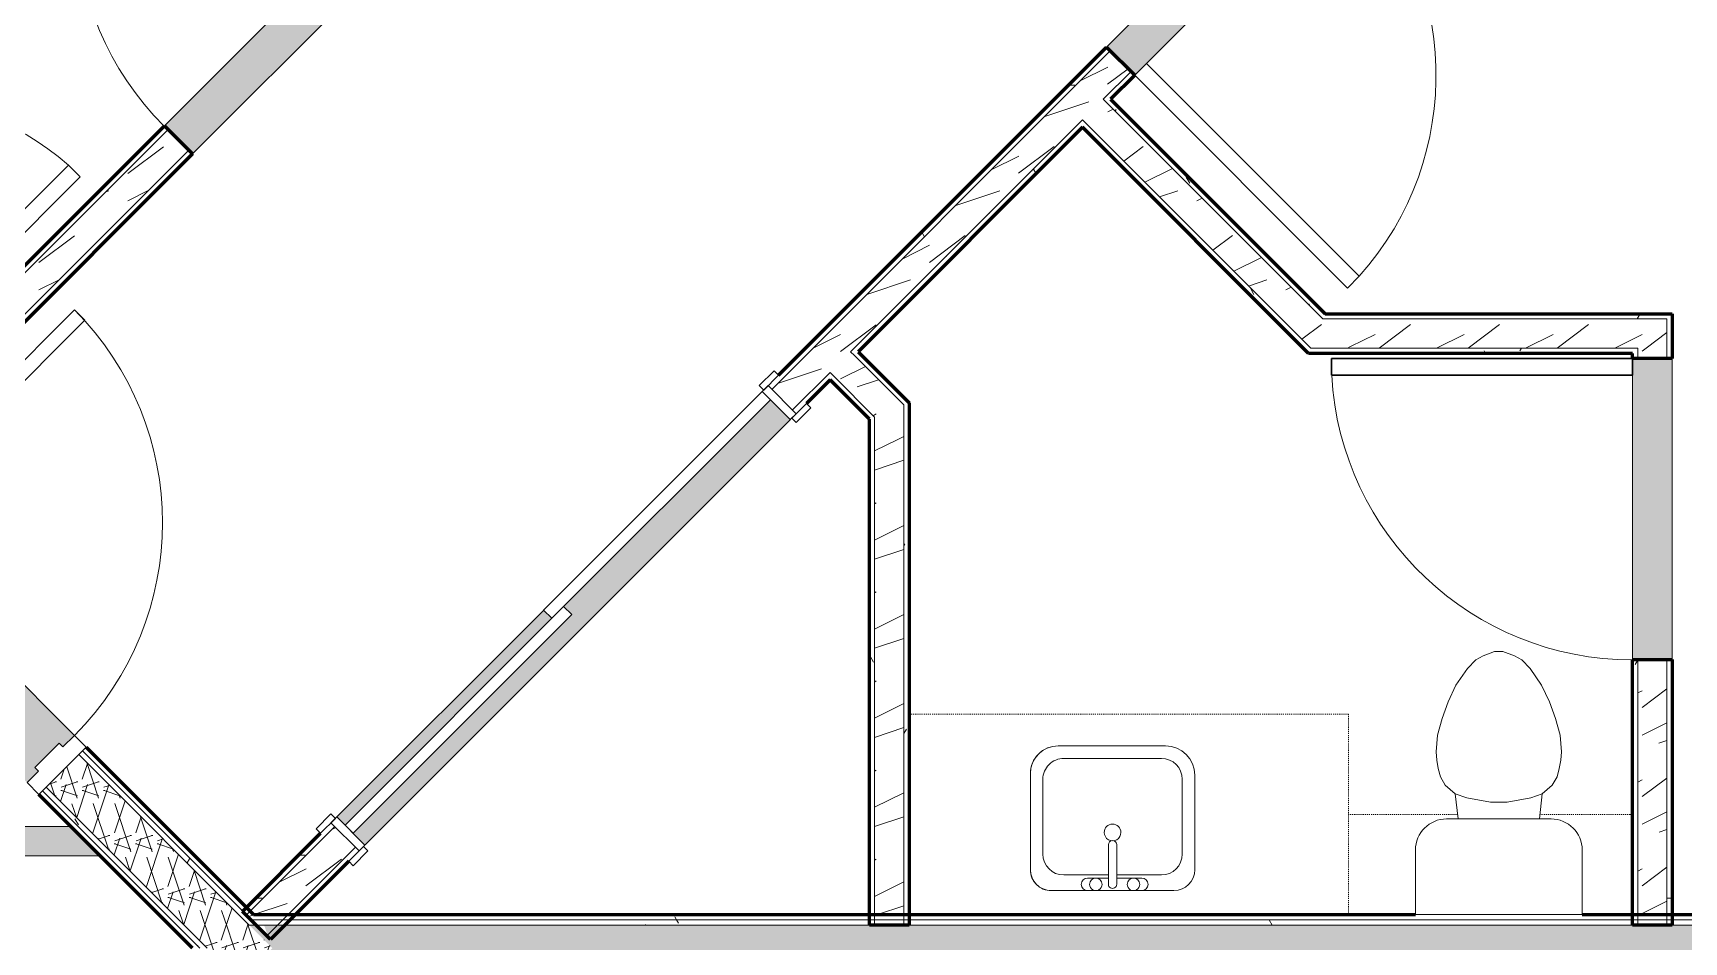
# Model space of a CAD drawing. Header units: inches. Extents: x -4169 to -1846, y 9706 to 12377.
# Drawn here: x -2463.7 to -2266.1, y 11683.7 to 11792.5 of the extents above; entities that cross this region are included whole.
import ezdxf

# ---------------------------------------------------------------- set-up
doc = ezdxf.new("R2010")
doc.units = ezdxf.units.IN
doc.header["$MEASUREMENT"] = 0
doc.linetypes.add('Dash', pattern=[0.25, 0.125, -0.125])
for name, color, linetype, lineweight in [('0-1', 7, 'Continuous', 5), ('0-2', 7, 'Continuous', 18), ('A-DOOR', 31, 'Continuous', 18), ('A-DOOR-1', 250, 'Continuous', 9), ('A-DOOR-2', 90, 'Continuous', 30), ('A-DOOR-6', 31, 'Continuous', 30), ('A-DOOR-7', 31, 'Continuous', 9), ('A-DOOR-FRAM', 31, 'Continuous', 30), ('A-DOOR-FRAM-1', 90, 'Continuous', 30), ('A-WALL', 113, 'Continuous', 18), ('A-WALL-1', 8, 'Continuous', 5), ('A-WALL-3', 50, 'Continuous', 60), ('A-WALL-4', 7, 'Continuous', 18), ('A-WALL-PATT-1', 250, 'Continuous', 9), ('A-WALL-PATT-2', 253, 'Continuous', 9), ('A-WALL-PATT-4', 111, 'Continuous', 9), ('I-WALL', 2, 'Continuous', 18), ('I-WALL-2', 2, 'Continuous', 5), ('I-WALL-3', 2, 'Continuous', 60), ('P-SANR-FIXT-2', 250, 'Continuous', 9), ('Q-CASE-HDLN-1', 250, 'Dash', 9), ('S-BEAM', 12, 'Continuous', 9)]:
    doc.layers.add(name, color=color, linetype=linetype, lineweight=lineweight)
pattern_1 = [(0, (0, 0), (20.48, 5.12), [0.845, -14.515, 0.845, -14.515, -81.92]), (0, (0, 0), (20.48, 5.12), [-30.72, 0.845, -29.875, 0.845, -14.515, -35.84]), (0, (0, 0), (20.48, 5.12), [-76.8, 0.845, -9.395, 0.845, -24.755]), (120, (7.68, 2.56), (-14.67405, 15.1762003), [0.845, -14.515, 0.845, -14.515, -81.92]), (120, (7.68, 2.56), (-14.67405, 15.1762003), [-30.72, 0.845, -29.875, 0.845, -14.515, -35.84]), (120, (7.68, 2.56), (-14.67405, 15.1762003), [-76.8, 0.845, -9.395, 0.845, -24.755]), (240, (10.24, 12.8), (-5.80595, -20.2962003), [0.845, -14.515, 0.845, -14.515, -81.92]), (240, (10.24, 12.8), (-5.80595, -20.2962003), [-30.72, 0.845, -29.875, 0.845, -14.515, -35.84]), (240, (10.24, 12.8), (-5.80595, -20.2962003), [-76.8, 0.845, -9.395, 0.845, -24.755])]
pattern_2 = [(216.87, (4.265, 10.662), (31.9871619, 21.32545714), [5.331, -47.981]), (206.565, (10.662, 7.464), (-10.662476, -10.6620098), [11.921, -11.921]), (198.435, (10.662, 2.132), (-21.32449365, -10.6625869), [6.744, -26.974])]
pattern_3 = [(161.57, (0.32, 0.32), (-2.560496185, -0.000537386), [0, -18.214, 2.022, 0]), (18.43, (-0.32, 0.32), (-2.560496185, 0.000537386), [0, -18.214, 2.022, 0]), (108.43, (0.32, 0.32), (1.27922091, -6.400876726), [6.07, -14.166]), (71.57, (-0.32, 0.32), (1.27922091, 6.400876726), [6.07, -14.166])]

# ---------------------------------------------------------------- blocks, each defined once
blk = doc.blocks.new('Single-Flush - 36_ x 84_-1372839-ENLARGED RCP - 2ND FLOOR PLAN')
at = {"layer": 'A-DOOR-1'}
blk.add_arc((18, 2.37), 36.07, 93.1789, 180, dxfattribs=at)
at = {"layer": 'A-DOOR-2'}
for p, q in [((16, 2.37), (16, 38.39)), ((18, 38.39), (16, 38.39)), ((18, 2.37), (18, 38.39)), ((18, 2.37), (16, 2.37))]:
    blk.add_line(p, q, dxfattribs=at)
blk = doc.blocks.new('Single-Flush - 32_ x 84_-1372862-ENLARGED RCP - 2ND FLOOR PLAN')
at = {"layer": 'A-DOOR-1'}
blk.add_arc((16, 2.37), 32.07, 93.5759, 180, dxfattribs=at)
at = {"layer": 'A-DOOR-2'}
for p, q in [((14, 2.37), (14, 34.38)), ((16, 34.38), (14, 34.38)), ((16, 2.37), (16, 34.38)), ((16, 2.37), (14, 2.37))]:
    blk.add_line(p, q, dxfattribs=at)
blk = doc.blocks.new('FOLDING_SLIDING CLOSET - 72_ x 80_-1372885-ENLARGED RCP - 2ND FLOOR PLAN')
at = {"layer": 'A-DOOR-1'}
for p, q in [((-38.75, 3.25), (-36.25, 3.25)), ((-38.75, 2.5), (-38.75, 3.25)), ((-36.25, 2.5), (-38.75, 2.5)), ((-36.25, 3.25), (-36.25, 2.5)), ((36.25, 3.25), (38.75, 3.25)), ((36.25, 2.5), (36.25, 3.25)), ((38.75, 2.5), (36.25, 2.5)), ((38.75, 3.25), (38.75, 2.5)), ((-38.75, -2.25), (-36.25, -2.25)), ((-38.75, -3), (-38.75, -2.25)), ((-36.25, -3), (-38.75, -3)), ((-36.25, -2.25), (-36.25, -3)), ((36.25, -2.25), (38.75, -2.25)), ((36.25, -3), (36.25, -2.25)), ((38.75, -3), (36.25, -3)), ((38.75, -2.25), (38.75, -3))]:
    blk.add_line(p, q, dxfattribs=at)
at = {"layer": 'A-DOOR-2'}
for p, q in [((-1, 0.5), (36, 0.5)), ((-1, -0.875), (-1, 0.5)), ((36, 0.5), (36, -0.875)), ((-36, -0.875), (1, -0.875)), ((-36, -2.25), (-36, -0.875)), ((36, -0.875), (-1, -0.875)), ((1, -0.875), (1, -2.25)), ((1, -2.25), (-36, -2.25))]:
    blk.add_line(p, q, dxfattribs=at)
at = {"layer": 'A-DOOR-FRAM-1'}
for p, q in [((-37, 2.5), (-36, 2.5)), ((-37, -2.25), (-37, 2.5)), ((-36, 2.5), (-36, -2.25)), ((36, 2.5), (37, 2.5)), ((36, -2.25), (36, 2.5)), ((37, 2.5), (37, -2.25)), ((-36, -2.25), (-37, -2.25)), ((37, -2.25), (36, -2.25))]:
    blk.add_line(p, q, dxfattribs=at)
blk = doc.blocks.new('M_Sink Vanity-Square - 500 x 440mm-1352614-ENLARGED RCP - 2ND FLOOR PLAN')
at = {"layer": 'P-SANR-FIXT-2'}
for p, q in [((7.96, 7.09), (-6.72, 7.09)), ((7.96, 7.09), (-6.72, 7.09)), ((3.62, 7.09), (-2.88, 7.09)), ((0.12, 6.33), (0.12, 1.59)), ((1.12, 6.33), (1.12, 1.59)), ((-9.22, 4.59), (-9.22, -6.73)), ((-9.22, 4.59), (-9.22, -6.73)), ((0.12, 5.22), (-5.22, 5.22)), ((-2.88, 5.59), (0.12, 5.59)), ((1.12, 5.59), (3.62, 5.59)), ((6.46, 5.22), (1.12, 5.22)), ((10.46, -6.91), (10.46, 4.59)), ((10.46, -6.91), (10.46, 4.59)), ((-7.72, 2.72), (-7.72, -6.23)), ((8.96, -6.23), (8.96, 2.72)), ((-5.22, -8.73), (6.46, -8.73)), ((-5.72, -10.23), (7.14, -10.23)), ((-5.72, -10.23), (7.14, -10.23))]:
    blk.add_line(p, q, dxfattribs=at)
for centre, radius, start, end in [((-6.72, 4.59), 2.5, 90, 180), ((-6.72, 4.59), 2.5, 90, 180), ((-2.88, 6.34), 0.75, 90, 270), ((-1.88, 6.34), 0.75, 360, 180), ((-1.88, 6.34), 0.75, 180, 0), ((0.62, 6.33), 0.5, 360, 180), ((2.62, 6.34), 0.75, 360, 180), ((2.62, 6.34), 0.75, 180, 360), ((3.62, 6.34), 0.75, 270, 90), ((7.96, 4.59), 2.5, 0, 90), ((7.96, 4.59), 2.5, 360, 90), ((-5.22, 2.72), 2.5, 90, 180), ((6.46, 2.72), 2.5, 0, 90), ((0.62, 0.13), 1, 360, 180), ((0.62, 0.13), 1, 180, 0), ((0.62, 1.59), 0.5, 180, 0), ((-5.72, -6.73), 3.5, 180, 270), ((-5.72, -6.73), 3.5, 180, 270), ((-5.22, -6.23), 2.5, 180, 270), ((6.46, -6.23), 2.5, 270, 0), ((7.14, -6.91), 3.32, 270, 360), ((7.14, -6.91), 3.32, 270, 0)]:
    blk.add_arc(centre, radius, start, end, dxfattribs=at)
blk = doc.blocks.new('OD_CW_Countertop - OD_CW_Countertop-2399878-ENLARGED RCP - 2ND FLOOR PLAN')
at = {"layer": 'Q-CASE-HDLN-1'}
for p, q in [((0.74, 0), (53.33, 0)), ((53.33, 0), (53.33, -24))]:
    blk.add_line(p, q, dxfattribs=at)
blk = doc.blocks.new('Toilet-Domestic-3D - Toilet-Domestic-3D-1372870-ENLARGED RCP - 2ND FLOOR PLAN')
at = {"layer": 'P-SANR-FIXT-2'}
for p, q in [((-1.87, 11.5), (-0.5, 12)), ((-0.5, 12), (0.5, 12)), ((0.5, 12), (1.87, 11.5)), ((-5.13, 8), (-3.74, 10)), ((-3.74, 10), (-2.74, 11)), ((-2.74, 11), (-1.87, 11.5)), ((1.87, 11.5), (2.74, 11)), ((2.74, 11), (3.74, 10)), ((3.74, 10), (5.13, 8)), ((-6.06, 6), (-5.13, 8)), ((5.13, 8), (6.06, 6)), ((-6.79, 4), (-6.06, 6)), ((6.06, 6), (6.79, 4)), ((-7.33, 1.99), (-6.79, 4)), ((6.79, 4), (7.33, 1.99)), ((-7.5, 0), (-7.33, 1.99)), ((7.33, 1.99), (7.5, 0)), ((-7.41, -1), (-7.5, 0)), ((-7.24, -2), (-7.41, -1)), ((7.41, -1), (7.24, -2)), ((7.5, 0), (7.41, -1)), ((-6.97, -3), (-7.24, -2)), ((-6.4, -4), (-6.97, -3)), ((6.97, -3), (6.4, -4)), ((7.24, -2), (6.97, -3)), ((-5.21, -5), (-6.4, -4)), ((-3.84, -5.5), (-5.21, -5)), ((-4.86, -8.02), (-5.21, -5)), ((-1, -6), (-3.84, -5.5)), ((3.84, -5.5), (1, -6)), ((5.21, -5), (3.84, -5.5)), ((4.86, -8.02), (5.21, -5)), ((6.4, -4), (5.21, -5)), ((1, -6), (-1, -6)), ((6.25, -8.02), (-6.25, -8.02)), ((-9.98, -11.75), (-9.98, -19.48)), ((9.98, -19.48), (9.98, -11.75)), ((-9.98, -19.48), (9.98, -19.48))]:
    blk.add_line(p, q, dxfattribs=at)
for centre, start, end in [((-6.25, -11.75), 90, 180), ((6.25, -11.75), 0, 90)]:
    blk.add_arc(centre, 3.73, start, end, dxfattribs=at)
blk = doc.blocks.new('OD_CW_Upper Cabinet - OD_CW_Upper Cabinet-V77-ENLARGED RCP - 2ND FLOOR PLAN')
at = {"layer": 'Q-CASE-HDLN-1'}
for p, q in [((34.74, 12), (34.74, 24)), ((0.74, 12), (11.81, 12)), ((21.66, 12), (34.74, 12))]:
    blk.add_line(p, q, dxfattribs=at)
blk = doc.blocks.new('CTR - 1st Phase - Unit Layouts_rvt-1-ENLARGED RCP - 2ND FLOOR PLAN')
at = {"layer": 'A-WALL-1'}
for points in [[(-2331.83, 11787.46), (-2306.38, 11812.91), (-2309.73, 11816.27), (-2335.19, 11790.82), (-2332.27, 11787.9)], [(-2444.6, 11778.05), (-2419.15, 11803.51), (-2422.51, 11806.87), (-2447.96, 11781.41), (-2445.05, 11778.5)], [(-2268.12, 11717.54), (-2267.5, 11717.54), (-2267.5, 11753.54), (-2272.25, 11753.54), (-2272.25, 11717.54), (-2271.62, 11717.54)]]:
    blk.add_hatch(color=256, dxfattribs=at).paths.add_polyline_path(points, flags=0)
h = blk.add_hatch(color=256, dxfattribs=at)
h.paths.add_polyline_path([(-2423.96, 11695.33), (-2373.05, 11746.24), (-2375.44, 11748.62), (-2400.19, 11723.87), (-2399.21, 11722.9), (-2425.38, 11696.74), (-2424.67, 11696.03)], flags=0)
h.paths.add_polyline_path([(-2426.35, 11697.71), (-2401.6, 11722.46), (-2402.57, 11723.43), (-2427.32, 11698.68), (-2426.61, 11697.98)], flags=0)
at = {"layer": 'A-WALL-PATT-1'}
h = blk.add_hatch(dxfattribs=at)
h.set_pattern_fill('FP_1', color=256, style=0, pattern_type=2)
h.set_pattern_definition(pattern_1)
h.paths.add_polyline_path([(-2438.19, 11686.93), (-2427.59, 11697.53), (-2428.03, 11697.98), (-2438.64, 11687.37), (-2438.27, 11687)], flags=0)
h.paths.add_polyline_path([(-2375.26, 11749.86), (-2334.75, 11790.37), (-2335.19, 11790.82), (-2375.7, 11750.3)], flags=0)
h.paths.add_polyline_path([(-2309.29, 11815.83), (-2267.79, 11857.33), (-2268.68, 11857.33), (-2309.73, 11816.27)], flags=0)
h = blk.add_hatch(dxfattribs=at)
h.set_pattern_fill('FP_1', color=256, style=0, pattern_type=2)
h.set_pattern_definition(pattern_1)
h.paths.add_polyline_path([(-2435.51, 11684.25), (-2435.62, 11684.55), (-2435.72, 11684.45)], flags=0)
h.paths.add_polyline_path([(-2433.18, 11686.99), (-2432.3, 11686.99), (-2424.67, 11694.62), (-2425.11, 11695.06), (-2428.03, 11692.14)], flags=0)
h.paths.add_polyline_path([(-2372.34, 11746.94), (-2367.86, 11751.43), (-2368.3, 11751.87), (-2372.79, 11747.39)], flags=0)
h.paths.add_polyline_path([(-2365.38, 11753.9), (-2337.63, 11781.66), (-2338.07, 11782.1), (-2365.83, 11754.35)], flags=0)
h.paths.add_polyline_path([(-2335.15, 11784.13), (-2331.83, 11787.46), (-2332.27, 11787.9), (-2335.6, 11784.58)], flags=0)
h.paths.add_polyline_path([(-2306.38, 11812.91), (-2303.86, 11815.43), (-2304.74, 11815.43), (-2306.82, 11813.35)], flags=0)
h.paths.add_polyline_path([(-2300.36, 11818.93), (-2266.08, 11853.2), (-2266.97, 11853.2), (-2301.24, 11818.93)], flags=0)
h = blk.add_hatch(dxfattribs=at)
h.set_pattern_fill('FP_1', color=256, style=0, pattern_type=2)
h.set_pattern_definition(pattern_1)
h.paths.add_polyline_path([(-2489.4, 11739.09), (-2481.18, 11747.32), (-2481.62, 11747.76), (-2489.84, 11739.54)], flags=0)
h.paths.add_polyline_path([(-2478.7, 11749.79), (-2447.52, 11780.97), (-2447.96, 11781.41), (-2479.14, 11750.23)], flags=0)
h.paths.add_polyline_path([(-2422.07, 11806.43), (-2421.62, 11806.87), (-2422.07, 11807.31), (-2422.51, 11806.87)], flags=0)
h = blk.add_hatch(dxfattribs=at)
h.set_pattern_fill('FP_1', color=256, style=0, pattern_type=2)
h.set_pattern_definition(pattern_1)
h.paths.add_polyline_path([(-2486.48, 11736.18), (-2444.6, 11778.05), (-2445.05, 11778.5), (-2486.92, 11736.62)], flags=0)
h.paths.add_polyline_path([(-2419.15, 11803.51), (-2418.71, 11803.95), (-2419.15, 11804.39), (-2419.59, 11803.95)], flags=0)
h = blk.add_hatch(dxfattribs=at)
h.set_pattern_fill('FP_1', color=256, style=0, pattern_type=2)
h.set_pattern_definition(pattern_1)
h.paths.add_polyline_path([(-2308.42, 11758.29), (-2334.71, 11784.58), (-2335.15, 11784.13), (-2309.31, 11758.29), (-2309.05, 11758.29)], flags=0)
h = blk.add_hatch(dxfattribs=at)
h.set_pattern_fill('FP_1', color=256, style=0, pattern_type=2)
h.set_pattern_definition(pattern_1)
h.paths.add_polyline_path([(-2310.76, 11754.16), (-2310.13, 11754.16), (-2337.63, 11781.66), (-2338.07, 11781.22), (-2311.02, 11754.16)], flags=0)
h = blk.add_hatch(dxfattribs=at)
h.set_pattern_fill('FP_1', color=256, style=0, pattern_type=2)
h.set_pattern_definition(pattern_1)
h.paths.add_polyline_path([(-2267.5, 11758.29), (-2267.5, 11758.91), (-2309.05, 11758.91), (-2308.42, 11758.29), (-2268.12, 11758.29)], flags=0)
h = blk.add_hatch(dxfattribs=at)
h.set_pattern_fill('FP_1', color=256, style=0, pattern_type=2)
h.set_pattern_definition(pattern_1)
h.paths.add_polyline_path([(-2268.12, 11686.99), (-2267.5, 11686.99), (-2267.5, 11717.54), (-2268.12, 11717.54), (-2268.12, 11717.04)], flags=0)
h.paths.add_polyline_path([(-2268.12, 11753.54), (-2267.5, 11753.54), (-2267.5, 11758.29), (-2268.12, 11758.29), (-2268.12, 11754.16)], flags=0)
h = blk.add_hatch(dxfattribs=at)
h.set_pattern_fill('FP_1', color=256, style=0, pattern_type=2)
h.set_pattern_definition(pattern_1)
h.paths.add_polyline_path([(-2309.31, 11754.16), (-2271.62, 11754.16), (-2271.62, 11754.79), (-2310.76, 11754.79), (-2310.13, 11754.16)], flags=0)
h = blk.add_hatch(dxfattribs=at)
h.set_pattern_fill('FP_1', color=256, style=0, pattern_type=2)
h.set_pattern_definition(pattern_1)
h.paths.add_polyline_path([(-2272.25, 11686.99), (-2271.62, 11686.99), (-2271.62, 11717.54), (-2272.25, 11717.54), (-2272.25, 11690.33)], flags=0)
h.paths.add_polyline_path([(-2272.25, 11753.54), (-2271.62, 11753.54), (-2271.62, 11754.16), (-2272.25, 11754.16)], flags=0)
h = blk.add_hatch(dxfattribs=at)
h.set_pattern_fill('FP_1', color=256, style=0, pattern_type=2)
h.set_pattern_definition(pattern_1)
h.paths.add_polyline_path([(-2359.46, 11686.99), (-2358.84, 11686.99), (-2358.84, 11747.36), (-2359.46, 11747.99), (-2359.46, 11689.86)], flags=0)
h = blk.add_hatch(dxfattribs=at)
h.set_pattern_fill('FP_1', color=256, style=0, pattern_type=2)
h.set_pattern_definition(pattern_1)
h.paths.add_polyline_path([(-2362.96, 11686.99), (-2362.96, 11745.65), (-2363.59, 11746.28), (-2363.59, 11686.99)], flags=0)
at = {"layer": 'A-WALL-PATT-2'}
h = blk.add_hatch(dxfattribs=at)
h.set_pattern_fill('FP_2', color=256, style=0, pattern_type=2)
h.set_pattern_definition(pattern_2)
h.paths.add_polyline_path([(-2435.72, 11684.45), (-2435.62, 11684.55), (-2436.04, 11685.74), (-2437.29, 11686.99), (-2433.18, 11686.99), (-2425.11, 11695.06), (-2427.59, 11697.53), (-2438.19, 11686.93), (-2436.04, 11684.78)], flags=0)
h.paths.add_polyline_path([(-2372.79, 11747.39), (-2332.27, 11787.9), (-2334.75, 11790.37), (-2375.26, 11749.86), (-2372.87, 11747.47)], flags=0)
h.paths.add_polyline_path([(-2306.82, 11813.35), (-2266.34, 11853.83), (-2271.29, 11853.83), (-2309.29, 11815.83), (-2308.89, 11815.43)], flags=0)
h = blk.add_hatch(dxfattribs=at)
h.set_pattern_fill('FP_2', color=256, style=0, pattern_type=2)
h.set_pattern_definition(pattern_2)
h.paths.add_polyline_path([(-2486.92, 11736.62), (-2445.05, 11778.5), (-2447.52, 11780.97), (-2489.4, 11739.09), (-2487.46, 11737.15)], flags=0)
h.paths.add_polyline_path([(-2419.59, 11803.95), (-2418.71, 11804.84), (-2421.18, 11807.31), (-2422.07, 11806.43), (-2420.03, 11804.39)], flags=0)
h = blk.add_hatch(dxfattribs=at)
h.set_pattern_fill('FP_2', color=256, style=0, pattern_type=2)
h.set_pattern_definition(pattern_2)
h.paths.add_polyline_path([(-2310.76, 11754.79), (-2305.81, 11754.79), (-2335.6, 11784.58), (-2338.07, 11782.1), (-2313.23, 11757.26)], flags=0)
h = blk.add_hatch(dxfattribs=at)
h.set_pattern_fill('FP_2', color=256, style=0, pattern_type=2)
h.set_pattern_definition(pattern_2)
h.paths.add_polyline_path([(-2268.12, 11754.79), (-2268.12, 11758.29), (-2309.31, 11758.29), (-2305.81, 11754.79), (-2271.62, 11754.79)], flags=0)
h = blk.add_hatch(dxfattribs=at)
h.set_pattern_fill('FP_2', color=256, style=0, pattern_type=2)
h.set_pattern_definition(pattern_2)
h.paths.add_polyline_path([(-2359.46, 11743.04), (-2359.46, 11747.99), (-2365.83, 11754.35), (-2368.3, 11751.87), (-2362.08, 11745.65)], flags=0)
h = blk.add_hatch(dxfattribs=at)
h.set_pattern_fill('FP_2', color=256, style=0, pattern_type=2)
h.set_pattern_definition(pattern_2)
h.paths.add_polyline_path([(-2271.62, 11686.99), (-2268.12, 11686.99), (-2268.12, 11717.54), (-2271.62, 11717.54), (-2271.62, 11717.04)], flags=0)
h.paths.add_polyline_path([(-2268.34, 11753.54), (-2268.12, 11753.54), (-2268.12, 11754.79), (-2271.62, 11754.79), (-2271.62, 11753.54)], flags=0)
h = blk.add_hatch(dxfattribs=at)
h.set_pattern_fill('FP_2', color=256, style=0, pattern_type=2)
h.set_pattern_definition(pattern_2)
h.paths.add_polyline_path([(-2362.96, 11686.99), (-2359.46, 11686.99), (-2359.46, 11743.04), (-2362.96, 11746.54), (-2362.96, 11689.86)], flags=0)
at = {"layer": 'A-WALL-3'}
for p, q in [((-2374.47, 11751.54), (-2335.19, 11790.82)), ((-2335.19, 11790.82), (-2331.83, 11787.46)), ((-2331.83, 11787.46), (-2334.71, 11784.58)), ((-2334.71, 11784.58), (-2309.05, 11758.91)), ((-2478.7, 11750.68), (-2447.96, 11781.41)), ((-2447.96, 11781.41), (-2444.6, 11778.05)), ((-2338.07, 11781.22), (-2364.94, 11754.35)), ((-2311.02, 11754.16), (-2338.07, 11781.22)), ((-2444.6, 11778.05), (-2486.48, 11736.18)), ((-2309.05, 11758.91), (-2267.5, 11758.91)), ((-2267.5, 11758.91), (-2267.5, 11758.29)), ((-2267.5, 11758.29), (-2267.5, 11754.16)), ((-2364.94, 11754.35), (-2358.84, 11748.24)), ((-2310.13, 11754.16), (-2311.02, 11754.16)), ((-2304.3, 11754.16), (-2310.13, 11754.16)), ((-2272.25, 11754.16), (-2304.3, 11754.16)), ((-2272.25, 11753.54), (-2272.25, 11754.16)), ((-2267.5, 11753.54), (-2272.25, 11753.54)), ((-2267.5, 11754.16), (-2267.5, 11753.54)), ((-2368.3, 11750.99), (-2371.11, 11748.18)), ((-2363.59, 11746.28), (-2368.3, 11750.99)), ((-2358.84, 11748.24), (-2358.84, 11747.36)), ((-2358.84, 11747.36), (-2358.84, 11741.53)), ((-2363.59, 11685.74), (-2363.59, 11746.28)), ((-2358.84, 11741.53), (-2358.84, 11685.74)), ((-2272.25, 11685.74), (-2272.25, 11717.54)), ((-2272.25, 11717.54), (-2267.5, 11717.54)), ((-2267.5, 11717.54), (-2267.5, 11685.74)), ((-2438.64, 11687.37), (-2429.27, 11696.74)), ((-2425.91, 11693.38), (-2435.28, 11684.01)), ((-2435.28, 11684.01), (-2438.64, 11687.37)), ((-2358.84, 11685.74), (-2363.59, 11685.74)), ((-2267.5, 11685.74), (-2272.25, 11685.74))]:
    blk.add_line(p, q, dxfattribs=at)
at = {"layer": 'A-WALL-4'}
for p, q in [((-2309.73, 11816.27), (-2335.19, 11790.82)), ((-2331.83, 11787.46), (-2306.38, 11812.91)), ((-2422.51, 11806.87), (-2447.96, 11781.41)), ((-2444.6, 11778.05), (-2419.15, 11803.51)), ((-2375.26, 11749.86), (-2334.75, 11790.37)), ((-2335.6, 11784.58), (-2332.27, 11787.9)), ((-2335.15, 11784.13), (-2335.6, 11784.58)), ((-2335.15, 11784.13), (-2309.31, 11758.29)), ((-2365.83, 11754.35), (-2338.07, 11782.1)), ((-2337.63, 11781.66), (-2338.07, 11782.1)), ((-2447.52, 11780.97), (-2478.7, 11749.79)), ((-2337.63, 11781.66), (-2310.76, 11754.79)), ((-2445.05, 11778.5), (-2486.92, 11736.62)), ((-2309.31, 11758.29), (-2308.42, 11758.29)), ((-2308.42, 11758.29), (-2268.12, 11758.29)), ((-2268.12, 11754.79), (-2268.12, 11758.29)), ((-2365.38, 11753.9), (-2365.83, 11754.35)), ((-2310.76, 11754.79), (-2305.81, 11754.79)), ((-2305.81, 11754.79), (-2304.92, 11754.79)), ((-2304.92, 11754.79), (-2271.62, 11754.79)), ((-2271.62, 11754.16), (-2271.62, 11754.79)), ((-2268.12, 11754.16), (-2268.12, 11754.79)), ((-2359.46, 11747.99), (-2365.38, 11753.9)), ((-2272.25, 11753.54), (-2272.25, 11717.54)), ((-2271.62, 11753.54), (-2271.62, 11754.16)), ((-2268.12, 11753.54), (-2268.12, 11754.16)), ((-2267.5, 11717.54), (-2267.5, 11753.54)), ((-2372.79, 11747.39), (-2368.3, 11751.87)), ((-2367.86, 11751.43), (-2368.3, 11751.87)), ((-2362.96, 11746.54), (-2367.86, 11751.43)), ((-2362.96, 11745.65), (-2362.96, 11746.54)), ((-2359.46, 11743.04), (-2359.46, 11747.99)), ((-2423.96, 11695.33), (-2373.05, 11746.24)), ((-2362.96, 11685.74), (-2362.96, 11745.65)), ((-2359.46, 11742.15), (-2359.46, 11743.04)), ((-2359.46, 11685.74), (-2359.46, 11742.15)), ((-2402.57, 11723.43), (-2427.32, 11698.68)), ((-2271.62, 11685.74), (-2271.62, 11717.54)), ((-2268.12, 11685.74), (-2268.12, 11717.54)), ((-2438.19, 11686.93), (-2427.59, 11697.53)), ((-2435.72, 11684.45), (-2425.11, 11695.06))]:
    blk.add_line(p, q, dxfattribs=at)
at = {"layer": '0-2'}
for name, p, rotation in [('Single-Flush - 36_ x 84_-1372839-ENLARGED RCP - 2ND FLOOR PLAN', (-2433.56, 11792.46), 44.99999999999945), ('Single-Flush - 36_ x 84_-1372839-ENLARGED RCP - 2ND FLOOR PLAN', (-2320.78, 11801.86), 225.0000000000983), ('Single-Flush - 32_ x 84_-1372862-ENLARGED RCP - 2ND FLOOR PLAN', (-2493.68, 11762.29), 314.9999999999677), ('Single-Flush - 36_ x 84_-1372839-ENLARGED RCP - 2ND FLOOR PLAN', (-2269.87, 11735.54), 90.00000000008126), ('FOLDING_SLIDING CLOSET - 72_ x 80_-1372885-ENLARGED RCP - 2ND FLOOR PLAN', (-2400.28, 11722.55), 225.0000000000983), ('M_Sink Vanity-Square - 500 x 440mm-1352614-ENLARGED RCP - 2ND FLOOR PLAN', (-2333.86, 11696.96), 180), ('OD_CW_Upper Cabinet - OD_CW_Upper Cabinet-V77-ENLARGED RCP - 2ND FLOOR PLAN', (-2271.51, 11710.99), 180)]:
    blk.add_blockref(name, p, dxfattribs=dict(at, rotation=rotation))
for name, p in [('Toilet-Domestic-3D - Toilet-Domestic-3D-1372870-ENLARGED RCP - 2ND FLOOR PLAN', (-2288.25, 11706.47)), ('OD_CW_Countertop - OD_CW_Countertop-2399878-ENLARGED RCP - 2ND FLOOR PLAN', (-2359.58, 11710.99))]:
    blk.add_blockref(name, p, dxfattribs=at)
blk = doc.blocks.new('Dimension Lumber - LVL - 3_5X5_5-V169-ENLARGED RCP - 2ND FLOOR PLAN')
at = {"layer": 'S-BEAM'}
blk.add_hatch(color=256, dxfattribs=at).paths.add_polyline_path([(90.71, 1.75), (-89.81, 1.75), (-86.31, -1.75), (90.71, -1.75), (90.71, -1.15)], flags=0)
for p, q in [((-89.81, 1.75), (90.71, 1.75)), ((90.71, -1.75), (90.71, 1.75)), ((-86.31, -1.75), (90.71, -1.75))]:
    blk.add_line(p, q, dxfattribs=at)
blk = doc.blocks.new('HOLLOW METAL - UNIT DOOR-2125824-ENLARGED RCP - 2ND FLOOR PLAN')
at = {"layer": 'A-DOOR-6'}
for p, q in [((16.25, -4.25), (18, -4.25)), ((16.25, -40.25), (16.25, -4.25)), ((18, -4.25), (18, -40.25)), ((18, -40.25), (16.25, -40.25))]:
    blk.add_line(p, q, dxfattribs=at)
at = {"layer": 'A-DOOR-7'}
blk.add_arc((18, -4.25), 36, 180, 270, dxfattribs=at)
at = {"layer": 'A-DOOR-FRAM'}
for p, q in [((-20, 3.75), (-18, 3.75)), ((-20, -4.25), (-20, 3.75)), ((-18, 3.75), (-18, 1.8125)), ((18, 3.75), (20, 3.75)), ((18, 1.8125), (18, 3.75)), ((20, 3.75), (20, -4.25)), ((-18, 1.8125), (-17.375, 1.8125)), ((-17.375, 1.8125), (-17.375, -2.3125)), ((17.375, 1.8125), (18, 1.8125)), ((17.375, -2.3125), (17.375, 1.8125)), ((-18, -2.3125), (-18, -4.25)), ((-17.375, -2.3125), (-18, -2.3125)), ((18, -2.3125), (17.375, -2.3125)), ((18, -4.25), (18, -2.3125)), ((-18, -4.25), (-20, -4.25)), ((20, -4.25), (18, -4.25))]:
    blk.add_line(p, q, dxfattribs=at)

msp = doc.modelspace()

# ---------------------------------------------------------------- hatches: boundary and pattern name
at = {"layer": 'A-WALL-PATT-4'}
h = msp.add_hatch(dxfattribs=at)
h.set_pattern_fill('FP_1', color=256, style=0, pattern_type=2)
h.set_pattern_definition(pattern_1)
h.paths.add_polyline_path([(-2437.81, 11685.74), (-2437, 11685.74), (-2438.64, 11687.37), (-2438.6, 11687.41), (-2457.78, 11706.59), (-2458.22, 11706.15), (-2438.19, 11686.12)], flags=0)
h.paths.add_polyline_path([(-2486.5, 11734.43), (-2486.06, 11734.87), (-2492.25, 11741.06), (-2492.69, 11740.62), (-2486.92, 11734.85)], flags=0)
h = msp.add_hatch(dxfattribs=at)
h.set_pattern_fill('FP_4', color=256, style=0, pattern_type=2)
h.set_pattern_definition(pattern_3)
h.paths.add_polyline_path([(-2442.84, 11682.99), (-2438.95, 11686.88), (-2458.22, 11706.15), (-2462.11, 11702.26), (-2443.28, 11683.43)], flags=0)
h.paths.add_polyline_path([(-2490.39, 11730.54), (-2486.5, 11734.43), (-2488.8, 11736.73), (-2492.69, 11732.84), (-2491.28, 11731.43)], flags=0)
h = msp.add_hatch(dxfattribs=at)
h.set_pattern_fill('FP_1', color=256, style=0, pattern_type=2)
h.set_pattern_definition(pattern_1)
h.paths.add_polyline_path([(-2443.72, 11682.99), (-2443.28, 11683.43), (-2462.11, 11702.26), (-2462.55, 11701.82), (-2444.17, 11683.43)], flags=0)
h.paths.add_polyline_path([(-2490.84, 11730.1), (-2490.39, 11730.54), (-2492.25, 11732.4), (-2492.69, 11731.96), (-2491.28, 11730.54)], flags=0)
h = msp.add_hatch(dxfattribs=at)
h.set_pattern_fill('FP_4', color=256, style=0, pattern_type=2)
h.set_pattern_definition(pattern_3)
h.paths.add_polyline_path([(-2492.69, 11625.36), (-2486.5, 11631.55), (-2490.39, 11635.44), (-2496.58, 11629.25), (-2493.84, 11626.51)], flags=0)
h.paths.add_polyline_path([(-2458.22, 11659.83), (-2435.06, 11682.99), (-2438.95, 11686.88), (-2462.11, 11663.72), (-2458.71, 11660.32)], flags=0)
h = msp.add_hatch(dxfattribs=at)
h.set_pattern_fill('FP_4', color=256, style=0, pattern_type=2)
h.set_pattern_definition(pattern_3)
h.paths.add_polyline_path([(-2383.67, 11680.24), (-2076.17, 11680.24), (-2076.17, 11685.74), (-2436.04, 11685.74), (-2435.51, 11684.25), (-2437, 11685.74), (-2437.81, 11685.74), (-2435.06, 11682.99), (-2437.81, 11680.24), (-2437, 11680.24), (-2435.51, 11681.73), (-2436.04, 11680.24), (-2417.44, 11680.24)], flags=0)
h = msp.add_hatch(dxfattribs=at)
h.set_pattern_fill('FP_1', color=256, style=0, pattern_type=2)
h.set_pattern_definition(pattern_1)
h.paths.add_polyline_path([(-2436.67, 11686.36), (-2076.17, 11686.36), (-2076.17, 11686.99), (-2437.29, 11686.99), (-2437.19, 11686.88)], flags=0)
h = msp.add_hatch(dxfattribs=at)
h.set_pattern_fill('FP_1', color=256, style=0, pattern_type=2)
h.set_pattern_definition(pattern_1)
h.paths.add_polyline_path([(-2298.22, 11685.74), (-2076.17, 11685.74), (-2076.17, 11686.36), (-2436.67, 11686.36), (-2436.04, 11685.74), (-2316.14, 11685.74)], flags=0)
at = {"layer": 'I-WALL-2'}
msp.add_hatch(color=256, dxfattribs=at).paths.add_polyline_path([(-2464.41, 11702.79), (-2463.04, 11704.16), (-2463.48, 11704.6), (-2460.56, 11707.52), (-2460.12, 11707.08), (-2458.75, 11708.45), (-2484.21, 11733.9), (-2485.58, 11732.53), (-2485.13, 11732.09), (-2488.05, 11729.17), (-2488.49, 11729.61), (-2489.86, 11728.24), (-2467.77, 11706.15)], flags=0)

# ---------------------------------------------------------------- linework, layer by layer
at = {"layer": 'A-WALL'}
for p, q in [((-2437.81, 11685.74), (-2458.22, 11706.15)), ((-2437.55, 11686.36), (-2457.78, 11706.59)), ((-2443.72, 11682.99), (-2462.55, 11701.82)), ((-2442.84, 11682.99), (-2462.11, 11702.26)), ((-2437.81, 11685.74), (-2076.17, 11685.74)), ((-2437.55, 11686.36), (-2076.17, 11686.36))]:
    msp.add_line(p, q, dxfattribs=at)
at = {"layer": 'I-WALL'}
msp.add_line((-2458.75, 11708.45), (-2482.97, 11732.66), dxfattribs=at)
at = {"layer": 'I-WALL-3'}
for p, q in [((-2457.34, 11707.03), (-2437.29, 11686.99)), ((-2444.61, 11682.99), (-2462.99, 11701.37)), ((-2437.29, 11686.99), (-2298.22, 11686.99)), ((-2278.27, 11686.99), (-2076.17, 11686.99))]:
    msp.add_line(p, q, dxfattribs=at)

# ---------------------------------------------------------------- block references
at = {"layer": '0-1'}
msp.add_blockref('CTR - 1st Phase - Unit Layouts_rvt-1-ENLARGED RCP - 2ND FLOOR PLAN', (0, 0), dxfattribs=at)
at = {"layer": 'A-DOOR', "rotation": 134.9999999999988}
msp.add_blockref('HOLLOW METAL - UNIT DOOR-2125824-ENLARGED RCP - 2ND FLOOR PLAN', (-2474.48, 11718.17), dxfattribs=at)
at = {"layer": 'S-BEAM', "rotation": 180}
msp.add_blockref('Dimension Lumber - LVL - 3_5X5_5-V169-ENLARGED RCP - 2ND FLOOR PLAN', (-2545.46, 11695.79), dxfattribs=at)

doc.saveas('drawing.dxf')
